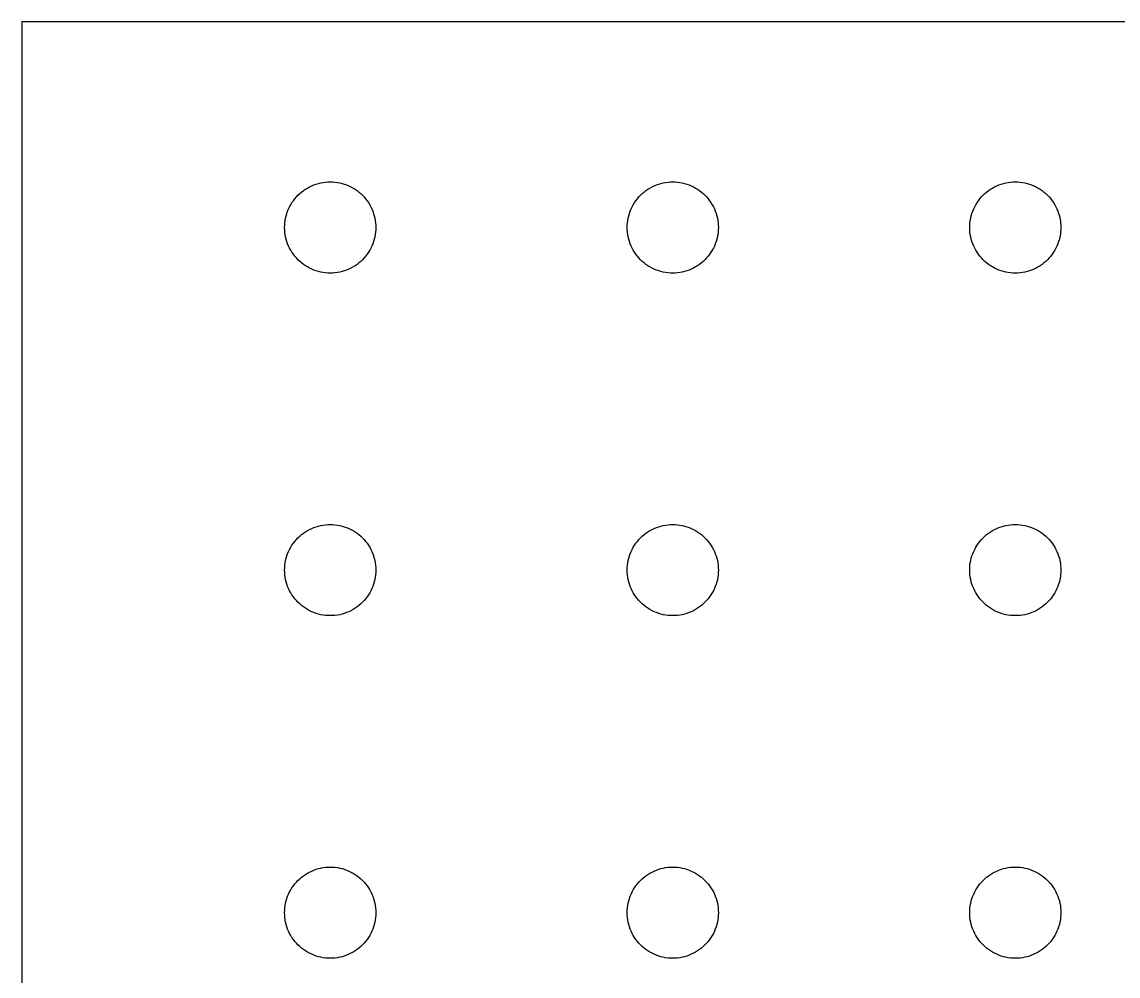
# Model space of a CAD drawing. Header units: metres. Extents: x 0 to 406, y 0 to 165.
# Drawn here: x 0 to 101.6, y 76.7 to 165.1 of the extents above; entities that cross this region are included whole.
import ezdxf

# ---------------------------------------------------------------- set-up
doc = ezdxf.new("R2010")
doc.units = ezdxf.units.M

msp = doc.modelspace()

# ---------------------------------------------------------------- linework, layer by layer
for p, q in [((406.4, 165.1), (0, 165.1)), ((0, 165.1), (0, 0)), ((25.9161, 149.333), (26.0916, 149.468)), ((26.0916, 149.468), (26.2739, 149.593)), ((26.2739, 149.593), (26.4625, 149.709)), ((26.4625, 149.709), (26.6569, 149.815)), ((26.6569, 149.815), (26.8565, 149.91)), ((26.8565, 149.91), (27.0609, 149.994)), ((27.0609, 149.994), (27.2694, 150.068)), ((27.2694, 150.068), (27.4815, 150.131)), ((27.4815, 150.131), (27.6966, 150.183)), ((27.6966, 150.183), (27.9141, 150.223)), ((27.9141, 150.223), (28.1334, 150.252)), ((28.1334, 150.252), (28.3539, 150.269)), ((28.3539, 150.269), (28.575, 150.275)), ((28.575, 150.275), (28.7961, 150.269)), ((28.7961, 150.269), (29.0166, 150.252)), ((29.0166, 150.252), (29.2359, 150.223)), ((29.2359, 150.223), (29.4534, 150.183)), ((29.4534, 150.183), (29.6685, 150.131)), ((29.6685, 150.131), (29.8806, 150.068)), ((29.8806, 150.068), (30.0891, 149.994)), ((30.0891, 149.994), (30.2935, 149.91)), ((30.2935, 149.91), (30.4931, 149.815)), ((30.4931, 149.815), (30.6875, 149.709)), ((30.6875, 149.709), (30.8761, 149.593)), ((30.8761, 149.593), (31.0584, 149.468)), ((31.0584, 149.468), (31.2339, 149.333)), ((57.6661, 149.333), (57.8416, 149.468)), ((57.8416, 149.468), (58.0239, 149.593)), ((58.0239, 149.593), (58.2125, 149.709)), ((58.2125, 149.709), (58.4069, 149.815)), ((58.4069, 149.815), (58.6065, 149.91)), ((58.6065, 149.91), (58.8109, 149.994)), ((58.8109, 149.994), (59.0194, 150.068)), ((59.0194, 150.068), (59.2315, 150.131)), ((59.2315, 150.131), (59.4466, 150.183)), ((59.4466, 150.183), (59.6641, 150.223)), ((59.6641, 150.223), (59.8834, 150.252)), ((59.8834, 150.252), (60.1039, 150.269)), ((60.1039, 150.269), (60.325, 150.275)), ((60.325, 150.275), (60.5461, 150.269)), ((60.5461, 150.269), (60.7666, 150.252)), ((60.7666, 150.252), (60.9859, 150.223)), ((60.9859, 150.223), (61.2034, 150.183)), ((61.2034, 150.183), (61.4185, 150.131)), ((61.4185, 150.131), (61.6306, 150.068)), ((61.6306, 150.068), (61.8391, 149.994)), ((61.8391, 149.994), (62.0435, 149.91)), ((62.0435, 149.91), (62.2431, 149.815)), ((62.2431, 149.815), (62.4375, 149.709)), ((62.4375, 149.709), (62.6261, 149.593)), ((62.6261, 149.593), (62.8084, 149.468)), ((62.8084, 149.468), (62.9839, 149.333)), ((89.4161, 149.333), (89.5916, 149.468)), ((89.5916, 149.468), (89.7739, 149.593)), ((89.7739, 149.593), (89.9625, 149.709)), ((89.9625, 149.709), (90.1569, 149.815)), ((90.1569, 149.815), (90.3565, 149.91)), ((90.3565, 149.91), (90.5609, 149.994)), ((90.5609, 149.994), (90.7694, 150.068)), ((90.7694, 150.068), (90.9815, 150.131)), ((90.9815, 150.131), (91.1966, 150.183)), ((91.1966, 150.183), (91.4141, 150.223)), ((91.4141, 150.223), (91.6334, 150.252)), ((91.6334, 150.252), (91.8539, 150.269)), ((91.8539, 150.269), (92.075, 150.275)), ((92.075, 150.275), (92.2961, 150.269)), ((92.2961, 150.269), (92.5166, 150.252)), ((92.5166, 150.252), (92.7359, 150.223)), ((92.7359, 150.223), (92.9534, 150.183)), ((92.9534, 150.183), (93.1685, 150.131)), ((93.1685, 150.131), (93.3806, 150.068)), ((93.3806, 150.068), (93.5891, 149.994)), ((93.5891, 149.994), (93.7935, 149.91)), ((93.7935, 149.91), (93.9931, 149.815)), ((93.9931, 149.815), (94.1875, 149.709)), ((94.1875, 149.709), (94.3761, 149.593)), ((94.3761, 149.593), (94.5584, 149.468)), ((94.5584, 149.468), (94.7339, 149.333)), ((24.916, 148.162), (25.0316, 148.351)), ((25.0316, 148.351), (25.1569, 148.533)), ((25.1569, 148.533), (25.2916, 148.709)), ((25.2916, 148.709), (25.4352, 148.877)), ((25.4352, 148.877), (25.5875, 149.038)), ((25.5875, 149.038), (25.7479, 149.19)), ((25.7479, 149.19), (25.9161, 149.333)), ((31.2339, 149.333), (31.4021, 149.19)), ((31.4021, 149.19), (31.5625, 149.038)), ((31.5625, 149.038), (31.7148, 148.877)), ((31.7148, 148.877), (31.8584, 148.709)), ((31.8584, 148.709), (31.9931, 148.533)), ((31.9931, 148.533), (32.1184, 148.351)), ((32.1184, 148.351), (32.234, 148.162)), ((56.666, 148.162), (56.7816, 148.351)), ((56.7816, 148.351), (56.9069, 148.533)), ((56.9069, 148.533), (57.0416, 148.709)), ((57.0416, 148.709), (57.1852, 148.877)), ((57.1852, 148.877), (57.3375, 149.038)), ((57.3375, 149.038), (57.4979, 149.19)), ((57.4979, 149.19), (57.6661, 149.333)), ((62.9839, 149.333), (63.1521, 149.19)), ((63.1521, 149.19), (63.3125, 149.038)), ((63.3125, 149.038), (63.4648, 148.877)), ((63.4648, 148.877), (63.6084, 148.709)), ((63.6084, 148.709), (63.7431, 148.533)), ((63.7431, 148.533), (63.8684, 148.351)), ((63.8684, 148.351), (63.984, 148.162)), ((88.416, 148.162), (88.5316, 148.351)), ((88.5316, 148.351), (88.6569, 148.533)), ((88.6569, 148.533), (88.7916, 148.709)), ((88.7916, 148.709), (88.9352, 148.877)), ((88.9352, 148.877), (89.0875, 149.038)), ((89.0875, 149.038), (89.2479, 149.19)), ((89.2479, 149.19), (89.4161, 149.333)), ((94.7339, 149.333), (94.9021, 149.19)), ((94.9021, 149.19), (95.0625, 149.038)), ((95.0625, 149.038), (95.2148, 148.877)), ((95.2148, 148.877), (95.3584, 148.709)), ((95.3584, 148.709), (95.4931, 148.533)), ((95.4931, 148.533), (95.6184, 148.351)), ((95.6184, 148.351), (95.734, 148.162)), ((24.494, 147.144), (24.5568, 147.356)), ((24.5568, 147.356), (24.6306, 147.564)), ((24.6306, 147.564), (24.7153, 147.768)), ((24.7153, 147.768), (24.8105, 147.968)), ((24.8105, 147.968), (24.916, 148.162)), ((32.234, 148.162), (32.3395, 147.968)), ((32.3395, 147.968), (32.4347, 147.768)), ((32.4347, 147.768), (32.5194, 147.564)), ((32.5194, 147.564), (32.5932, 147.356)), ((32.5932, 147.356), (32.656, 147.144)), ((56.244, 147.144), (56.3068, 147.356)), ((56.3068, 147.356), (56.3806, 147.564)), ((56.3806, 147.564), (56.4653, 147.768)), ((56.4653, 147.768), (56.5605, 147.968)), ((56.5605, 147.968), (56.666, 148.162)), ((63.984, 148.162), (64.0895, 147.968)), ((64.0895, 147.968), (64.1847, 147.768)), ((64.1847, 147.768), (64.2694, 147.564)), ((64.2694, 147.564), (64.3432, 147.356)), ((64.3432, 147.356), (64.406, 147.144)), ((87.994, 147.144), (88.0568, 147.356)), ((88.0568, 147.356), (88.1306, 147.564)), ((88.1306, 147.564), (88.2153, 147.768)), ((88.2153, 147.768), (88.3105, 147.968)), ((88.3105, 147.968), (88.416, 148.162)), ((95.734, 148.162), (95.8395, 147.968)), ((95.8395, 147.968), (95.9347, 147.768)), ((95.9347, 147.768), (96.0194, 147.564)), ((96.0194, 147.564), (96.0932, 147.356)), ((96.0932, 147.356), (96.156, 147.144)), ((24.3558, 146.271), (24.3731, 146.492)), ((24.3731, 146.492), (24.402, 146.711)), ((24.402, 146.711), (24.4423, 146.928)), ((24.4423, 146.928), (24.494, 147.144)), ((32.656, 147.144), (32.7077, 146.928)), ((32.7077, 146.928), (32.748, 146.711)), ((32.748, 146.711), (32.7769, 146.492)), ((32.7769, 146.492), (32.7942, 146.271)), ((56.1058, 146.271), (56.1231, 146.492)), ((56.1231, 146.492), (56.152, 146.711)), ((56.152, 146.711), (56.1923, 146.928)), ((56.1923, 146.928), (56.244, 147.144)), ((64.406, 147.144), (64.4577, 146.928)), ((64.4577, 146.928), (64.498, 146.711)), ((64.498, 146.711), (64.5269, 146.492)), ((64.5269, 146.492), (64.5442, 146.271)), ((87.8558, 146.271), (87.8731, 146.492)), ((87.8731, 146.492), (87.902, 146.711)), ((87.902, 146.711), (87.9423, 146.928)), ((87.9423, 146.928), (87.994, 147.144)), ((96.156, 147.144), (96.2077, 146.928)), ((96.2077, 146.928), (96.248, 146.711)), ((96.248, 146.711), (96.2769, 146.492)), ((96.2769, 146.492), (96.2942, 146.271)), ((24.35, 146.05), (24.3558, 146.271)), ((24.3558, 145.829), (24.35, 146.05)), ((24.3731, 145.608), (24.3558, 145.829)), ((24.402, 145.389), (24.3731, 145.608)), ((24.4423, 145.172), (24.402, 145.389)), ((32.748, 145.389), (32.7077, 145.172)), ((32.7769, 145.608), (32.748, 145.389)), ((32.7942, 145.829), (32.7769, 145.608)), ((32.7942, 146.271), (32.8, 146.05)), ((32.8, 146.05), (32.7942, 145.829)), ((56.1, 146.05), (56.1058, 146.271)), ((56.1058, 145.829), (56.1, 146.05)), ((56.1231, 145.608), (56.1058, 145.829)), ((56.152, 145.389), (56.1231, 145.608)), ((56.1923, 145.172), (56.152, 145.389)), ((64.498, 145.389), (64.4577, 145.172)), ((64.5269, 145.608), (64.498, 145.389)), ((64.5442, 145.829), (64.5269, 145.608)), ((64.5442, 146.271), (64.55, 146.05)), ((64.55, 146.05), (64.5442, 145.829)), ((87.85, 146.05), (87.8558, 146.271)), ((87.8558, 145.829), (87.85, 146.05)), ((87.8731, 145.608), (87.8558, 145.829)), ((87.902, 145.389), (87.8731, 145.608)), ((87.9423, 145.172), (87.902, 145.389)), ((96.248, 145.389), (96.2077, 145.172)), ((96.2769, 145.608), (96.248, 145.389)), ((96.2942, 145.829), (96.2769, 145.608)), ((96.2942, 146.271), (96.3, 146.05)), ((96.3, 146.05), (96.2942, 145.829)), ((24.494, 144.956), (24.4423, 145.172)), ((24.5568, 144.744), (24.494, 144.956)), ((24.6306, 144.536), (24.5568, 144.744)), ((24.7153, 144.332), (24.6306, 144.536)), ((24.8105, 144.132), (24.7153, 144.332)), ((32.4347, 144.332), (32.3395, 144.132)), ((32.5194, 144.536), (32.4347, 144.332)), ((32.5932, 144.744), (32.5194, 144.536)), ((32.656, 144.956), (32.5932, 144.744)), ((32.7077, 145.172), (32.656, 144.956)), ((56.244, 144.956), (56.1923, 145.172)), ((56.3068, 144.744), (56.244, 144.956)), ((56.3806, 144.536), (56.3068, 144.744)), ((56.4653, 144.332), (56.3806, 144.536)), ((56.5605, 144.132), (56.4653, 144.332)), ((64.1847, 144.332), (64.0895, 144.132)), ((64.2694, 144.536), (64.1847, 144.332)), ((64.3432, 144.744), (64.2694, 144.536)), ((64.406, 144.956), (64.3432, 144.744)), ((64.4577, 145.172), (64.406, 144.956)), ((87.994, 144.956), (87.9423, 145.172)), ((88.0568, 144.744), (87.994, 144.956)), ((88.1306, 144.536), (88.0568, 144.744)), ((88.2153, 144.332), (88.1306, 144.536)), ((88.3105, 144.132), (88.2153, 144.332)), ((95.9347, 144.332), (95.8395, 144.132)), ((96.0194, 144.536), (95.9347, 144.332)), ((96.0932, 144.744), (96.0194, 144.536)), ((96.156, 144.956), (96.0932, 144.744)), ((96.2077, 145.172), (96.156, 144.956)), ((24.916, 143.938), (24.8105, 144.132)), ((25.0316, 143.749), (24.916, 143.938)), ((25.1569, 143.567), (25.0316, 143.749)), ((25.2916, 143.391), (25.1569, 143.567)), ((25.4352, 143.223), (25.2916, 143.391)), ((31.8584, 143.391), (31.7148, 143.223)), ((31.9931, 143.567), (31.8584, 143.391)), ((32.1184, 143.749), (31.9931, 143.567)), ((32.234, 143.938), (32.1184, 143.749)), ((32.3395, 144.132), (32.234, 143.938)), ((56.666, 143.938), (56.5605, 144.132)), ((56.7816, 143.749), (56.666, 143.938)), ((56.9069, 143.567), (56.7816, 143.749)), ((57.0416, 143.391), (56.9069, 143.567)), ((57.1852, 143.223), (57.0416, 143.391)), ((63.6084, 143.391), (63.4648, 143.223)), ((63.7431, 143.567), (63.6084, 143.391)), ((63.8684, 143.749), (63.7431, 143.567)), ((63.984, 143.938), (63.8684, 143.749)), ((64.0895, 144.132), (63.984, 143.938)), ((88.416, 143.938), (88.3105, 144.132)), ((88.5316, 143.749), (88.416, 143.938)), ((88.6569, 143.567), (88.5316, 143.749)), ((88.7916, 143.391), (88.6569, 143.567)), ((88.9352, 143.223), (88.7916, 143.391)), ((95.3584, 143.391), (95.2148, 143.223)), ((95.4931, 143.567), (95.3584, 143.391)), ((95.6184, 143.749), (95.4931, 143.567)), ((95.734, 143.938), (95.6184, 143.749)), ((95.8395, 144.132), (95.734, 143.938)), ((25.5875, 143.062), (25.4352, 143.223)), ((25.7479, 142.91), (25.5875, 143.062)), ((25.9161, 142.767), (25.7479, 142.91)), ((26.0916, 142.632), (25.9161, 142.767)), ((26.2739, 142.507), (26.0916, 142.632)), ((26.4625, 142.391), (26.2739, 142.507)), ((26.6569, 142.285), (26.4625, 142.391)), ((26.8565, 142.19), (26.6569, 142.285)), ((30.4931, 142.285), (30.2935, 142.19)), ((30.6875, 142.391), (30.4931, 142.285)), ((30.8761, 142.507), (30.6875, 142.391)), ((31.0584, 142.632), (30.8761, 142.507)), ((31.2339, 142.767), (31.0584, 142.632)), ((31.4021, 142.91), (31.2339, 142.767)), ((31.5625, 143.062), (31.4021, 142.91)), ((31.7148, 143.223), (31.5625, 143.062)), ((57.3375, 143.062), (57.1852, 143.223)), ((57.4979, 142.91), (57.3375, 143.062)), ((57.6661, 142.767), (57.4979, 142.91)), ((57.8416, 142.632), (57.6661, 142.767)), ((58.0239, 142.507), (57.8416, 142.632)), ((58.2125, 142.391), (58.0239, 142.507)), ((58.4069, 142.285), (58.2125, 142.391)), ((58.6065, 142.19), (58.4069, 142.285)), ((62.2431, 142.285), (62.0435, 142.19)), ((62.4375, 142.391), (62.2431, 142.285)), ((62.6261, 142.507), (62.4375, 142.391)), ((62.8084, 142.632), (62.6261, 142.507)), ((62.9839, 142.767), (62.8084, 142.632)), ((63.1521, 142.91), (62.9839, 142.767)), ((63.3125, 143.062), (63.1521, 142.91)), ((63.4648, 143.223), (63.3125, 143.062)), ((89.0875, 143.062), (88.9352, 143.223)), ((89.2479, 142.91), (89.0875, 143.062)), ((89.4161, 142.767), (89.2479, 142.91)), ((89.5916, 142.632), (89.4161, 142.767)), ((89.7739, 142.507), (89.5916, 142.632)), ((89.9625, 142.391), (89.7739, 142.507)), ((90.1569, 142.285), (89.9625, 142.391)), ((90.3565, 142.19), (90.1569, 142.285)), ((93.9931, 142.285), (93.7935, 142.19)), ((94.1875, 142.391), (93.9931, 142.285)), ((94.3761, 142.507), (94.1875, 142.391)), ((94.5584, 142.632), (94.3761, 142.507)), ((94.7339, 142.767), (94.5584, 142.632)), ((94.9021, 142.91), (94.7339, 142.767)), ((95.0625, 143.062), (94.9021, 142.91)), ((95.2148, 143.223), (95.0625, 143.062)), ((27.0609, 142.106), (26.8565, 142.19)), ((27.2694, 142.032), (27.0609, 142.106)), ((27.4815, 141.969), (27.2694, 142.032)), ((27.6966, 141.917), (27.4815, 141.969)), ((27.9141, 141.877), (27.6966, 141.917)), ((28.1334, 141.848), (27.9141, 141.877)), ((28.3539, 141.831), (28.1334, 141.848)), ((28.575, 141.825), (28.3539, 141.831)), ((28.7961, 141.831), (28.575, 141.825)), ((29.0166, 141.848), (28.7961, 141.831)), ((29.2359, 141.877), (29.0166, 141.848)), ((29.4534, 141.917), (29.2359, 141.877)), ((29.6685, 141.969), (29.4534, 141.917)), ((29.8806, 142.032), (29.6685, 141.969)), ((30.0891, 142.106), (29.8806, 142.032)), ((30.2935, 142.19), (30.0891, 142.106)), ((58.8109, 142.106), (58.6065, 142.19)), ((59.0194, 142.032), (58.8109, 142.106)), ((59.2315, 141.969), (59.0194, 142.032)), ((59.4466, 141.917), (59.2315, 141.969)), ((59.6641, 141.877), (59.4466, 141.917)), ((59.8834, 141.848), (59.6641, 141.877)), ((60.1039, 141.831), (59.8834, 141.848)), ((60.325, 141.825), (60.1039, 141.831)), ((60.5461, 141.831), (60.325, 141.825)), ((60.7666, 141.848), (60.5461, 141.831)), ((60.9859, 141.877), (60.7666, 141.848)), ((61.2034, 141.917), (60.9859, 141.877)), ((61.4185, 141.969), (61.2034, 141.917)), ((61.6306, 142.032), (61.4185, 141.969)), ((61.8391, 142.106), (61.6306, 142.032)), ((62.0435, 142.19), (61.8391, 142.106)), ((90.5609, 142.106), (90.3565, 142.19)), ((90.7694, 142.032), (90.5609, 142.106)), ((90.9815, 141.969), (90.7694, 142.032)), ((91.1966, 141.917), (90.9815, 141.969)), ((91.4141, 141.877), (91.1966, 141.917)), ((91.6334, 141.848), (91.4141, 141.877)), ((91.8539, 141.831), (91.6334, 141.848)), ((92.075, 141.825), (91.8539, 141.831)), ((92.2961, 141.831), (92.075, 141.825)), ((92.5166, 141.848), (92.2961, 141.831)), ((92.7359, 141.877), (92.5166, 141.848)), ((92.9534, 141.917), (92.7359, 141.877)), ((93.1685, 141.969), (92.9534, 141.917)), ((93.3806, 142.032), (93.1685, 141.969)), ((93.5891, 142.106), (93.3806, 142.032)), ((93.7935, 142.19), (93.5891, 142.106)), ((26.2739, 117.843), (26.4625, 117.959)), ((26.4625, 117.959), (26.6569, 118.065)), ((26.6569, 118.065), (26.8565, 118.16)), ((26.8565, 118.16), (27.0609, 118.244)), ((27.0609, 118.244), (27.2694, 118.318)), ((27.2694, 118.318), (27.4815, 118.381)), ((27.4815, 118.381), (27.6966, 118.433)), ((27.6966, 118.433), (27.9141, 118.473)), ((27.9141, 118.473), (28.1334, 118.502)), ((28.1334, 118.502), (28.3539, 118.519)), ((28.3539, 118.519), (28.575, 118.525)), ((28.575, 118.525), (28.7961, 118.519)), ((28.7961, 118.519), (29.0166, 118.502)), ((29.0166, 118.502), (29.2359, 118.473)), ((29.2359, 118.473), (29.4534, 118.433)), ((29.4534, 118.433), (29.6685, 118.381)), ((29.6685, 118.381), (29.8806, 118.318)), ((29.8806, 118.318), (30.0891, 118.244)), ((30.0891, 118.244), (30.2935, 118.16)), ((30.2935, 118.16), (30.4931, 118.065)), ((30.4931, 118.065), (30.6875, 117.959)), ((30.6875, 117.959), (30.8761, 117.843)), ((58.0239, 117.843), (58.2125, 117.959)), ((58.2125, 117.959), (58.4069, 118.065)), ((58.4069, 118.065), (58.6065, 118.16)), ((58.6065, 118.16), (58.8109, 118.244)), ((58.8109, 118.244), (59.0194, 118.318)), ((59.0194, 118.318), (59.2315, 118.381)), ((59.2315, 118.381), (59.4466, 118.433)), ((59.4466, 118.433), (59.6641, 118.473)), ((59.6641, 118.473), (59.8834, 118.502)), ((59.8834, 118.502), (60.1039, 118.519)), ((60.1039, 118.519), (60.325, 118.525)), ((60.325, 118.525), (60.5461, 118.519)), ((60.5461, 118.519), (60.7666, 118.502)), ((60.7666, 118.502), (60.9859, 118.473)), ((60.9859, 118.473), (61.2034, 118.433)), ((61.2034, 118.433), (61.4185, 118.381)), ((61.4185, 118.381), (61.6306, 118.318)), ((61.6306, 118.318), (61.8391, 118.244)), ((61.8391, 118.244), (62.0435, 118.16)), ((62.0435, 118.16), (62.2431, 118.065)), ((62.2431, 118.065), (62.4375, 117.959)), ((62.4375, 117.959), (62.6261, 117.843)), ((89.7739, 117.843), (89.9625, 117.959)), ((89.9625, 117.959), (90.1569, 118.065)), ((90.1569, 118.065), (90.3565, 118.16)), ((90.3565, 118.16), (90.5609, 118.244)), ((90.5609, 118.244), (90.7694, 118.318)), ((90.7694, 118.318), (90.9815, 118.381)), ((90.9815, 118.381), (91.1966, 118.433)), ((91.1966, 118.433), (91.4141, 118.473)), ((91.4141, 118.473), (91.6334, 118.502)), ((91.6334, 118.502), (91.8539, 118.519)), ((91.8539, 118.519), (92.075, 118.525)), ((92.075, 118.525), (92.2961, 118.519)), ((92.2961, 118.519), (92.5166, 118.502)), ((92.5166, 118.502), (92.7359, 118.473)), ((92.7359, 118.473), (92.9534, 118.433)), ((92.9534, 118.433), (93.1685, 118.381)), ((93.1685, 118.381), (93.3806, 118.318)), ((93.3806, 118.318), (93.5891, 118.244)), ((93.5891, 118.244), (93.7935, 118.16)), ((93.7935, 118.16), (93.9931, 118.065)), ((93.9931, 118.065), (94.1875, 117.959)), ((94.1875, 117.959), (94.3761, 117.843)), ((25.1569, 116.783), (25.2916, 116.959)), ((25.2916, 116.959), (25.4352, 117.127)), ((25.4352, 117.127), (25.5875, 117.288)), ((25.5875, 117.288), (25.7479, 117.44)), ((25.7479, 117.44), (25.9161, 117.583)), ((25.9161, 117.583), (26.0916, 117.718)), ((26.0916, 117.718), (26.2739, 117.843)), ((30.8761, 117.843), (31.0584, 117.718)), ((31.0584, 117.718), (31.2339, 117.583)), ((31.2339, 117.583), (31.4021, 117.44)), ((31.4021, 117.44), (31.5625, 117.288)), ((31.5625, 117.288), (31.7148, 117.127)), ((31.7148, 117.127), (31.8584, 116.959)), ((31.8584, 116.959), (31.9931, 116.783)), ((56.9069, 116.783), (57.0416, 116.959)), ((57.0416, 116.959), (57.1852, 117.127)), ((57.1852, 117.127), (57.3375, 117.288)), ((57.3375, 117.288), (57.4979, 117.44)), ((57.4979, 117.44), (57.6661, 117.583)), ((57.6661, 117.583), (57.8416, 117.718)), ((57.8416, 117.718), (58.0239, 117.843)), ((62.6261, 117.843), (62.8084, 117.718)), ((62.8084, 117.718), (62.9839, 117.583)), ((62.9839, 117.583), (63.1521, 117.44)), ((63.1521, 117.44), (63.3125, 117.288)), ((63.3125, 117.288), (63.4648, 117.127)), ((63.4648, 117.127), (63.6084, 116.959)), ((63.6084, 116.959), (63.7431, 116.783)), ((88.6569, 116.783), (88.7916, 116.959)), ((88.7916, 116.959), (88.9352, 117.127)), ((88.9352, 117.127), (89.0875, 117.288)), ((89.0875, 117.288), (89.2479, 117.44)), ((89.2479, 117.44), (89.4161, 117.583)), ((89.4161, 117.583), (89.5916, 117.718)), ((89.5916, 117.718), (89.7739, 117.843)), ((94.3761, 117.843), (94.5584, 117.718)), ((94.5584, 117.718), (94.7339, 117.583)), ((94.7339, 117.583), (94.9021, 117.44)), ((94.9021, 117.44), (95.0625, 117.288)), ((95.0625, 117.288), (95.2148, 117.127)), ((95.2148, 117.127), (95.3584, 116.959)), ((95.3584, 116.959), (95.4931, 116.783)), ((24.6306, 115.814), (24.7153, 116.018)), ((24.7153, 116.018), (24.8105, 116.218)), ((24.8105, 116.218), (24.916, 116.412)), ((24.916, 116.412), (25.0316, 116.601)), ((25.0316, 116.601), (25.1569, 116.783)), ((31.9931, 116.783), (32.1184, 116.601)), ((32.1184, 116.601), (32.234, 116.412)), ((32.234, 116.412), (32.3395, 116.218)), ((32.3395, 116.218), (32.4347, 116.018)), ((32.4347, 116.018), (32.5194, 115.814)), ((56.3806, 115.814), (56.4653, 116.018)), ((56.4653, 116.018), (56.5605, 116.218)), ((56.5605, 116.218), (56.666, 116.412)), ((56.666, 116.412), (56.7816, 116.601)), ((56.7816, 116.601), (56.9069, 116.783)), ((63.7431, 116.783), (63.8684, 116.601)), ((63.8684, 116.601), (63.984, 116.412)), ((63.984, 116.412), (64.0895, 116.218)), ((64.0895, 116.218), (64.1847, 116.018)), ((64.1847, 116.018), (64.2694, 115.814)), ((88.1306, 115.814), (88.2153, 116.018)), ((88.2153, 116.018), (88.3105, 116.218)), ((88.3105, 116.218), (88.416, 116.412)), ((88.416, 116.412), (88.5316, 116.601)), ((88.5316, 116.601), (88.6569, 116.783)), ((95.4931, 116.783), (95.6184, 116.601)), ((95.6184, 116.601), (95.734, 116.412)), ((95.734, 116.412), (95.8395, 116.218)), ((95.8395, 116.218), (95.9347, 116.018)), ((95.9347, 116.018), (96.0194, 115.814)), ((24.3731, 114.742), (24.402, 114.961)), ((24.402, 114.961), (24.4423, 115.178)), ((24.4423, 115.178), (24.494, 115.394)), ((24.494, 115.394), (24.5568, 115.606)), ((24.5568, 115.606), (24.6306, 115.814)), ((32.5194, 115.814), (32.5932, 115.606)), ((32.5932, 115.606), (32.656, 115.394)), ((32.656, 115.394), (32.7077, 115.178)), ((32.7077, 115.178), (32.748, 114.961)), ((32.748, 114.961), (32.7769, 114.742)), ((56.1231, 114.742), (56.152, 114.961)), ((56.152, 114.961), (56.1923, 115.178)), ((56.1923, 115.178), (56.244, 115.394)), ((56.244, 115.394), (56.3068, 115.606)), ((56.3068, 115.606), (56.3806, 115.814)), ((64.2694, 115.814), (64.3432, 115.606)), ((64.3432, 115.606), (64.406, 115.394)), ((64.406, 115.394), (64.4577, 115.178)), ((64.4577, 115.178), (64.498, 114.961)), ((64.498, 114.961), (64.5269, 114.742)), ((87.8731, 114.742), (87.902, 114.961)), ((87.902, 114.961), (87.9423, 115.178)), ((87.9423, 115.178), (87.994, 115.394)), ((87.994, 115.394), (88.0568, 115.606)), ((88.0568, 115.606), (88.1306, 115.814)), ((96.0194, 115.814), (96.0932, 115.606)), ((96.0932, 115.606), (96.156, 115.394)), ((96.156, 115.394), (96.2077, 115.178)), ((96.2077, 115.178), (96.248, 114.961)), ((96.248, 114.961), (96.2769, 114.742)), ((24.35, 114.3), (24.3558, 114.521)), ((24.3558, 114.079), (24.35, 114.3)), ((24.3558, 114.521), (24.3731, 114.742)), ((24.3731, 113.858), (24.3558, 114.079)), ((24.402, 113.639), (24.3731, 113.858)), ((32.7769, 113.858), (32.748, 113.639)), ((32.7769, 114.742), (32.7942, 114.521)), ((32.7942, 114.079), (32.7769, 113.858)), ((32.7942, 114.521), (32.8, 114.3)), ((32.8, 114.3), (32.7942, 114.079)), ((56.1, 114.3), (56.1058, 114.521)), ((56.1058, 114.079), (56.1, 114.3)), ((56.1058, 114.521), (56.1231, 114.742)), ((56.1231, 113.858), (56.1058, 114.079)), ((56.152, 113.639), (56.1231, 113.858)), ((64.5269, 113.858), (64.498, 113.639)), ((64.5269, 114.742), (64.5442, 114.521)), ((64.5442, 114.079), (64.5269, 113.858)), ((64.5442, 114.521), (64.55, 114.3)), ((64.55, 114.3), (64.5442, 114.079)), ((87.85, 114.3), (87.8558, 114.521)), ((87.8558, 114.079), (87.85, 114.3)), ((87.8558, 114.521), (87.8731, 114.742)), ((87.8731, 113.858), (87.8558, 114.079)), ((87.902, 113.639), (87.8731, 113.858)), ((96.2769, 113.858), (96.248, 113.639)), ((96.2769, 114.742), (96.2942, 114.521)), ((96.2942, 114.079), (96.2769, 113.858)), ((96.2942, 114.521), (96.3, 114.3)), ((96.3, 114.3), (96.2942, 114.079)), ((24.4423, 113.422), (24.402, 113.639)), ((24.494, 113.206), (24.4423, 113.422)), ((24.5568, 112.994), (24.494, 113.206)), ((24.6306, 112.786), (24.5568, 112.994)), ((24.7153, 112.582), (24.6306, 112.786)), ((32.5194, 112.786), (32.4347, 112.582)), ((32.5932, 112.994), (32.5194, 112.786)), ((32.656, 113.206), (32.5932, 112.994)), ((32.7077, 113.422), (32.656, 113.206)), ((32.748, 113.639), (32.7077, 113.422)), ((56.1923, 113.422), (56.152, 113.639)), ((56.244, 113.206), (56.1923, 113.422)), ((56.3068, 112.994), (56.244, 113.206)), ((56.3806, 112.786), (56.3068, 112.994)), ((56.4653, 112.582), (56.3806, 112.786)), ((64.2694, 112.786), (64.1847, 112.582)), ((64.3432, 112.994), (64.2694, 112.786)), ((64.406, 113.206), (64.3432, 112.994)), ((64.4577, 113.422), (64.406, 113.206)), ((64.498, 113.639), (64.4577, 113.422)), ((87.9423, 113.422), (87.902, 113.639)), ((87.994, 113.206), (87.9423, 113.422)), ((88.0568, 112.994), (87.994, 113.206)), ((88.1306, 112.786), (88.0568, 112.994)), ((88.2153, 112.582), (88.1306, 112.786)), ((96.0194, 112.786), (95.9347, 112.582)), ((96.0932, 112.994), (96.0194, 112.786)), ((96.156, 113.206), (96.0932, 112.994)), ((96.2077, 113.422), (96.156, 113.206)), ((96.248, 113.639), (96.2077, 113.422)), ((24.8105, 112.382), (24.7153, 112.582)), ((24.916, 112.188), (24.8105, 112.382)), ((25.0316, 111.999), (24.916, 112.188)), ((25.1569, 111.817), (25.0316, 111.999)), ((25.2916, 111.641), (25.1569, 111.817)), ((31.9931, 111.817), (31.8584, 111.641)), ((32.1184, 111.999), (31.9931, 111.817)), ((32.234, 112.188), (32.1184, 111.999)), ((32.3395, 112.382), (32.234, 112.188)), ((32.4347, 112.582), (32.3395, 112.382)), ((56.5605, 112.382), (56.4653, 112.582)), ((56.666, 112.188), (56.5605, 112.382)), ((56.7816, 111.999), (56.666, 112.188)), ((56.9069, 111.817), (56.7816, 111.999)), ((57.0416, 111.641), (56.9069, 111.817)), ((63.7431, 111.817), (63.6084, 111.641)), ((63.8684, 111.999), (63.7431, 111.817)), ((63.984, 112.188), (63.8684, 111.999)), ((64.0895, 112.382), (63.984, 112.188)), ((64.1847, 112.582), (64.0895, 112.382)), ((88.3105, 112.382), (88.2153, 112.582)), ((88.416, 112.188), (88.3105, 112.382)), ((88.5316, 111.999), (88.416, 112.188)), ((88.6569, 111.817), (88.5316, 111.999)), ((88.7916, 111.641), (88.6569, 111.817)), ((95.4931, 111.817), (95.3584, 111.641)), ((95.6184, 111.999), (95.4931, 111.817)), ((95.734, 112.188), (95.6184, 111.999)), ((95.8395, 112.382), (95.734, 112.188)), ((95.9347, 112.582), (95.8395, 112.382)), ((25.4352, 111.473), (25.2916, 111.641)), ((25.5875, 111.312), (25.4352, 111.473)), ((25.7479, 111.16), (25.5875, 111.312)), ((25.9161, 111.017), (25.7479, 111.16)), ((26.0916, 110.882), (25.9161, 111.017)), ((26.2739, 110.757), (26.0916, 110.882)), ((26.4625, 110.641), (26.2739, 110.757)), ((30.8761, 110.757), (30.6875, 110.641)), ((31.0584, 110.882), (30.8761, 110.757)), ((31.2339, 111.017), (31.0584, 110.882)), ((31.4021, 111.16), (31.2339, 111.017)), ((31.5625, 111.312), (31.4021, 111.16)), ((31.7148, 111.473), (31.5625, 111.312)), ((31.8584, 111.641), (31.7148, 111.473)), ((57.1852, 111.473), (57.0416, 111.641)), ((57.3375, 111.312), (57.1852, 111.473)), ((57.4979, 111.16), (57.3375, 111.312)), ((57.6661, 111.017), (57.4979, 111.16)), ((57.8416, 110.882), (57.6661, 111.017)), ((58.0239, 110.757), (57.8416, 110.882)), ((58.2125, 110.641), (58.0239, 110.757)), ((62.6261, 110.757), (62.4375, 110.641)), ((62.8084, 110.882), (62.6261, 110.757)), ((62.9839, 111.017), (62.8084, 110.882)), ((63.1521, 111.16), (62.9839, 111.017)), ((63.3125, 111.312), (63.1521, 111.16)), ((63.4648, 111.473), (63.3125, 111.312)), ((63.6084, 111.641), (63.4648, 111.473)), ((88.9352, 111.473), (88.7916, 111.641)), ((89.0875, 111.312), (88.9352, 111.473)), ((89.2479, 111.16), (89.0875, 111.312)), ((89.4161, 111.017), (89.2479, 111.16)), ((89.5916, 110.882), (89.4161, 111.017)), ((89.7739, 110.757), (89.5916, 110.882)), ((89.9625, 110.641), (89.7739, 110.757)), ((94.3761, 110.757), (94.1875, 110.641)), ((94.5584, 110.882), (94.3761, 110.757)), ((94.7339, 111.017), (94.5584, 110.882)), ((94.9021, 111.16), (94.7339, 111.017)), ((95.0625, 111.312), (94.9021, 111.16)), ((95.2148, 111.473), (95.0625, 111.312)), ((95.3584, 111.641), (95.2148, 111.473)), ((26.6569, 110.535), (26.4625, 110.641)), ((26.8565, 110.44), (26.6569, 110.535)), ((27.0609, 110.356), (26.8565, 110.44)), ((27.2694, 110.282), (27.0609, 110.356)), ((27.4815, 110.219), (27.2694, 110.282)), ((27.6966, 110.167), (27.4815, 110.219)), ((27.9141, 110.127), (27.6966, 110.167)), ((28.1334, 110.098), (27.9141, 110.127)), ((28.3539, 110.081), (28.1334, 110.098)), ((28.575, 110.075), (28.3539, 110.081)), ((28.7961, 110.081), (28.575, 110.075)), ((29.0166, 110.098), (28.7961, 110.081)), ((29.2359, 110.127), (29.0166, 110.098)), ((29.4534, 110.167), (29.2359, 110.127)), ((29.6685, 110.219), (29.4534, 110.167)), ((29.8806, 110.282), (29.6685, 110.219)), ((30.0891, 110.356), (29.8806, 110.282)), ((30.2935, 110.44), (30.0891, 110.356)), ((30.4931, 110.535), (30.2935, 110.44)), ((30.6875, 110.641), (30.4931, 110.535)), ((58.4069, 110.535), (58.2125, 110.641)), ((58.6065, 110.44), (58.4069, 110.535)), ((58.8109, 110.356), (58.6065, 110.44)), ((59.0194, 110.282), (58.8109, 110.356)), ((59.2315, 110.219), (59.0194, 110.282)), ((59.4466, 110.167), (59.2315, 110.219)), ((59.6641, 110.127), (59.4466, 110.167)), ((59.8834, 110.098), (59.6641, 110.127)), ((60.1039, 110.081), (59.8834, 110.098)), ((60.325, 110.075), (60.1039, 110.081)), ((60.5461, 110.081), (60.325, 110.075)), ((60.7666, 110.098), (60.5461, 110.081)), ((60.9859, 110.127), (60.7666, 110.098)), ((61.2034, 110.167), (60.9859, 110.127)), ((61.4185, 110.219), (61.2034, 110.167)), ((61.6306, 110.282), (61.4185, 110.219)), ((61.8391, 110.356), (61.6306, 110.282)), ((62.0435, 110.44), (61.8391, 110.356)), ((62.2431, 110.535), (62.0435, 110.44)), ((62.4375, 110.641), (62.2431, 110.535)), ((90.1569, 110.535), (89.9625, 110.641)), ((90.3565, 110.44), (90.1569, 110.535)), ((90.5609, 110.356), (90.3565, 110.44)), ((90.7694, 110.282), (90.5609, 110.356)), ((90.9815, 110.219), (90.7694, 110.282)), ((91.1966, 110.167), (90.9815, 110.219)), ((91.4141, 110.127), (91.1966, 110.167)), ((91.6334, 110.098), (91.4141, 110.127)), ((91.8539, 110.081), (91.6334, 110.098)), ((92.075, 110.075), (91.8539, 110.081)), ((92.2961, 110.081), (92.075, 110.075)), ((92.5166, 110.098), (92.2961, 110.081)), ((92.7359, 110.127), (92.5166, 110.098)), ((92.9534, 110.167), (92.7359, 110.127)), ((93.1685, 110.219), (92.9534, 110.167)), ((93.3806, 110.282), (93.1685, 110.219)), ((93.5891, 110.356), (93.3806, 110.282)), ((93.7935, 110.44), (93.5891, 110.356)), ((93.9931, 110.535), (93.7935, 110.44)), ((94.1875, 110.641), (93.9931, 110.535)), ((26.6569, 86.3145), (26.8565, 86.4097)), ((26.8565, 86.4097), (27.0609, 86.4944)), ((27.0609, 86.4944), (27.2694, 86.5682)), ((27.2694, 86.5682), (27.4815, 86.631)), ((27.4815, 86.631), (27.6966, 86.6827)), ((27.6966, 86.6827), (27.9141, 86.723)), ((27.9141, 86.723), (28.1334, 86.7519)), ((28.1334, 86.7519), (28.3539, 86.7692)), ((28.3539, 86.7692), (28.575, 86.775)), ((28.575, 86.775), (28.7961, 86.7692)), ((28.7961, 86.7692), (29.0166, 86.7519)), ((29.0166, 86.7519), (29.2359, 86.723)), ((29.2359, 86.723), (29.4534, 86.6827)), ((29.4534, 86.6827), (29.6685, 86.631)), ((29.6685, 86.631), (29.8806, 86.5682)), ((29.8806, 86.5682), (30.0891, 86.4944)), ((30.0891, 86.4944), (30.2935, 86.4097)), ((30.2935, 86.4097), (30.4931, 86.3145)), ((58.4069, 86.3145), (58.6065, 86.4097)), ((58.6065, 86.4097), (58.8109, 86.4944)), ((58.8109, 86.4944), (59.0194, 86.5682)), ((59.0194, 86.5682), (59.2315, 86.631)), ((59.2315, 86.631), (59.4466, 86.6827)), ((59.4466, 86.6827), (59.6641, 86.723)), ((59.6641, 86.723), (59.8834, 86.7519)), ((59.8834, 86.7519), (60.1039, 86.7692)), ((60.1039, 86.7692), (60.325, 86.775)), ((60.325, 86.775), (60.5461, 86.7692)), ((60.5461, 86.7692), (60.7666, 86.7519)), ((60.7666, 86.7519), (60.9859, 86.723)), ((60.9859, 86.723), (61.2034, 86.6827)), ((61.2034, 86.6827), (61.4185, 86.631)), ((61.4185, 86.631), (61.6306, 86.5682)), ((61.6306, 86.5682), (61.8391, 86.4944)), ((61.8391, 86.4944), (62.0435, 86.4097)), ((62.0435, 86.4097), (62.2431, 86.3145)), ((90.1569, 86.3145), (90.3565, 86.4097)), ((90.3565, 86.4097), (90.5609, 86.4944)), ((90.5609, 86.4944), (90.7694, 86.5682)), ((90.7694, 86.5682), (90.9815, 86.631)), ((90.9815, 86.631), (91.1966, 86.6827)), ((91.1966, 86.6827), (91.4141, 86.723)), ((91.4141, 86.723), (91.6334, 86.7519)), ((91.6334, 86.7519), (91.8539, 86.7692)), ((91.8539, 86.7692), (92.075, 86.775)), ((92.075, 86.775), (92.2961, 86.7692)), ((92.2961, 86.7692), (92.5166, 86.7519)), ((92.5166, 86.7519), (92.7359, 86.723)), ((92.7359, 86.723), (92.9534, 86.6827)), ((92.9534, 86.6827), (93.1685, 86.631)), ((93.1685, 86.631), (93.3806, 86.5682)), ((93.3806, 86.5682), (93.5891, 86.4944)), ((93.5891, 86.4944), (93.7935, 86.4097)), ((93.7935, 86.4097), (93.9931, 86.3145)), ((25.2916, 85.2089), (25.4352, 85.3771)), ((25.4352, 85.3771), (25.5875, 85.5375)), ((25.5875, 85.5375), (25.7479, 85.6898)), ((25.7479, 85.6898), (25.9161, 85.8334)), ((25.9161, 85.8334), (26.0916, 85.9681)), ((26.0916, 85.9681), (26.2739, 86.0934)), ((26.2739, 86.0934), (26.4625, 86.209)), ((26.4625, 86.209), (26.6569, 86.3145)), ((30.4931, 86.3145), (30.6875, 86.209)), ((30.6875, 86.209), (30.8761, 86.0934)), ((30.8761, 86.0934), (31.0584, 85.9681)), ((31.0584, 85.9681), (31.2339, 85.8334)), ((31.2339, 85.8334), (31.4021, 85.6898)), ((31.4021, 85.6898), (31.5625, 85.5375)), ((31.5625, 85.5375), (31.7148, 85.3771)), ((31.7148, 85.3771), (31.8584, 85.2089)), ((57.0416, 85.2089), (57.1852, 85.3771)), ((57.1852, 85.3771), (57.3375, 85.5375)), ((57.3375, 85.5375), (57.4979, 85.6898)), ((57.4979, 85.6898), (57.6661, 85.8334)), ((57.6661, 85.8334), (57.8416, 85.9681)), ((57.8416, 85.9681), (58.0239, 86.0934)), ((58.0239, 86.0934), (58.2125, 86.209)), ((58.2125, 86.209), (58.4069, 86.3145)), ((62.2431, 86.3145), (62.4375, 86.209)), ((62.4375, 86.209), (62.6261, 86.0934)), ((62.6261, 86.0934), (62.8084, 85.9681)), ((62.8084, 85.9681), (62.9839, 85.8334)), ((62.9839, 85.8334), (63.1521, 85.6898)), ((63.1521, 85.6898), (63.3125, 85.5375)), ((63.3125, 85.5375), (63.4648, 85.3771)), ((63.4648, 85.3771), (63.6084, 85.2089)), ((88.7916, 85.2089), (88.9352, 85.3771)), ((88.9352, 85.3771), (89.0875, 85.5375)), ((89.0875, 85.5375), (89.2479, 85.6898)), ((89.2479, 85.6898), (89.4161, 85.8334)), ((89.4161, 85.8334), (89.5916, 85.9681)), ((89.5916, 85.9681), (89.7739, 86.0934)), ((89.7739, 86.0934), (89.9625, 86.209)), ((89.9625, 86.209), (90.1569, 86.3145)), ((93.9931, 86.3145), (94.1875, 86.209)), ((94.1875, 86.209), (94.3761, 86.0934)), ((94.3761, 86.0934), (94.5584, 85.9681)), ((94.5584, 85.9681), (94.7339, 85.8334)), ((94.7339, 85.8334), (94.9021, 85.6898)), ((94.9021, 85.6898), (95.0625, 85.5375)), ((95.0625, 85.5375), (95.2148, 85.3771)), ((95.2148, 85.3771), (95.3584, 85.2089)), ((24.7153, 84.2685), (24.8105, 84.4681)), ((24.8105, 84.4681), (24.916, 84.6625)), ((24.916, 84.6625), (25.0316, 84.8511)), ((25.0316, 84.8511), (25.1569, 85.0334)), ((25.1569, 85.0334), (25.2916, 85.2089)), ((31.8584, 85.2089), (31.9931, 85.0334)), ((31.9931, 85.0334), (32.1184, 84.8511)), ((32.1184, 84.8511), (32.234, 84.6625)), ((32.234, 84.6625), (32.3395, 84.4681)), ((32.3395, 84.4681), (32.4347, 84.2685)), ((56.4653, 84.2685), (56.5605, 84.4681)), ((56.5605, 84.4681), (56.666, 84.6625)), ((56.666, 84.6625), (56.7816, 84.8511)), ((56.7816, 84.8511), (56.9069, 85.0334)), ((56.9069, 85.0334), (57.0416, 85.2089)), ((63.6084, 85.2089), (63.7431, 85.0334)), ((63.7431, 85.0334), (63.8684, 84.8511)), ((63.8684, 84.8511), (63.984, 84.6625)), ((63.984, 84.6625), (64.0895, 84.4681)), ((64.0895, 84.4681), (64.1847, 84.2685)), ((88.2153, 84.2685), (88.3105, 84.4681)), ((88.3105, 84.4681), (88.416, 84.6625)), ((88.416, 84.6625), (88.5316, 84.8511)), ((88.5316, 84.8511), (88.6569, 85.0334)), ((88.6569, 85.0334), (88.7916, 85.2089)), ((95.3584, 85.2089), (95.4931, 85.0334)), ((95.4931, 85.0334), (95.6184, 84.8511)), ((95.6184, 84.8511), (95.734, 84.6625)), ((95.734, 84.6625), (95.8395, 84.4681)), ((95.8395, 84.4681), (95.9347, 84.2685)), ((24.402, 83.2109), (24.4423, 83.4284)), ((24.4423, 83.4284), (24.494, 83.6435)), ((24.494, 83.6435), (24.5568, 83.8556)), ((24.5568, 83.8556), (24.6306, 84.0641)), ((24.6306, 84.0641), (24.7153, 84.2685)), ((32.4347, 84.2685), (32.5194, 84.0641)), ((32.5194, 84.0641), (32.5932, 83.8556)), ((32.5932, 83.8556), (32.656, 83.6435)), ((32.656, 83.6435), (32.7077, 83.4284)), ((32.7077, 83.4284), (32.748, 83.2109)), ((56.152, 83.2109), (56.1923, 83.4284)), ((56.1923, 83.4284), (56.244, 83.6435)), ((56.244, 83.6435), (56.3068, 83.8556)), ((56.3068, 83.8556), (56.3806, 84.0641)), ((56.3806, 84.0641), (56.4653, 84.2685)), ((64.1847, 84.2685), (64.2694, 84.0641)), ((64.2694, 84.0641), (64.3432, 83.8556)), ((64.3432, 83.8556), (64.406, 83.6435)), ((64.406, 83.6435), (64.4577, 83.4284)), ((64.4577, 83.4284), (64.498, 83.2109)), ((87.902, 83.2109), (87.9423, 83.4284)), ((87.9423, 83.4284), (87.994, 83.6435)), ((87.994, 83.6435), (88.0568, 83.8556)), ((88.0568, 83.8556), (88.1306, 84.0641)), ((88.1306, 84.0641), (88.2153, 84.2685)), ((95.9347, 84.2685), (96.0194, 84.0641)), ((96.0194, 84.0641), (96.0932, 83.8556)), ((96.0932, 83.8556), (96.156, 83.6435)), ((96.156, 83.6435), (96.2077, 83.4284)), ((96.2077, 83.4284), (96.248, 83.2109)), ((24.35, 82.55), (24.3558, 82.7711)), ((24.3558, 82.3289), (24.35, 82.55)), ((24.3558, 82.7711), (24.3731, 82.9916)), ((24.3731, 82.1084), (24.3558, 82.3289)), ((24.3731, 82.9916), (24.402, 83.2109)), ((32.748, 83.2109), (32.7769, 82.9916)), ((32.7769, 82.9916), (32.7942, 82.7711)), ((32.7942, 82.3289), (32.7769, 82.1084)), ((32.7942, 82.7711), (32.8, 82.55)), ((32.8, 82.55), (32.7942, 82.3289)), ((56.1, 82.55), (56.1058, 82.7711)), ((56.1058, 82.3289), (56.1, 82.55)), ((56.1058, 82.7711), (56.1231, 82.9916)), ((56.1231, 82.1084), (56.1058, 82.3289)), ((56.1231, 82.9916), (56.152, 83.2109)), ((64.498, 83.2109), (64.5269, 82.9916)), ((64.5269, 82.9916), (64.5442, 82.7711)), ((64.5442, 82.3289), (64.5269, 82.1084)), ((64.5442, 82.7711), (64.55, 82.55)), ((64.55, 82.55), (64.5442, 82.3289)), ((87.85, 82.55), (87.8558, 82.7711)), ((87.8558, 82.3289), (87.85, 82.55)), ((87.8558, 82.7711), (87.8731, 82.9916)), ((87.8731, 82.1084), (87.8558, 82.3289)), ((87.8731, 82.9916), (87.902, 83.2109)), ((96.248, 83.2109), (96.2769, 82.9916)), ((96.2769, 82.9916), (96.2942, 82.7711)), ((96.2942, 82.3289), (96.2769, 82.1084)), ((96.2942, 82.7711), (96.3, 82.55)), ((96.3, 82.55), (96.2942, 82.3289)), ((24.402, 81.8891), (24.3731, 82.1084)), ((24.4423, 81.6716), (24.402, 81.8891)), ((24.494, 81.4565), (24.4423, 81.6716)), ((24.5568, 81.2444), (24.494, 81.4565)), ((32.656, 81.4565), (32.5932, 81.2444)), ((32.7077, 81.6716), (32.656, 81.4565)), ((32.748, 81.8891), (32.7077, 81.6716)), ((32.7769, 82.1084), (32.748, 81.8891)), ((56.152, 81.8891), (56.1231, 82.1084)), ((56.1923, 81.6716), (56.152, 81.8891)), ((56.244, 81.4565), (56.1923, 81.6716)), ((56.3068, 81.2444), (56.244, 81.4565)), ((64.406, 81.4565), (64.3432, 81.2444)), ((64.4577, 81.6716), (64.406, 81.4565)), ((64.498, 81.8891), (64.4577, 81.6716)), ((64.5269, 82.1084), (64.498, 81.8891)), ((87.902, 81.8891), (87.8731, 82.1084)), ((87.9423, 81.6716), (87.902, 81.8891)), ((87.994, 81.4565), (87.9423, 81.6716)), ((88.0568, 81.2444), (87.994, 81.4565)), ((96.156, 81.4565), (96.0932, 81.2444)), ((96.2077, 81.6716), (96.156, 81.4565)), ((96.248, 81.8891), (96.2077, 81.6716)), ((96.2769, 82.1084), (96.248, 81.8891)), ((24.6306, 81.0359), (24.5568, 81.2444)), ((24.7153, 80.8315), (24.6306, 81.0359)), ((24.8105, 80.6319), (24.7153, 80.8315)), ((24.916, 80.4375), (24.8105, 80.6319)), ((25.0316, 80.2489), (24.916, 80.4375)), ((32.234, 80.4375), (32.1184, 80.2489)), ((32.3395, 80.6319), (32.234, 80.4375)), ((32.4347, 80.8315), (32.3395, 80.6319)), ((32.5194, 81.0359), (32.4347, 80.8315)), ((32.5932, 81.2444), (32.5194, 81.0359)), ((56.3806, 81.0359), (56.3068, 81.2444)), ((56.4653, 80.8315), (56.3806, 81.0359)), ((56.5605, 80.6319), (56.4653, 80.8315)), ((56.666, 80.4375), (56.5605, 80.6319)), ((56.7816, 80.2489), (56.666, 80.4375)), ((63.984, 80.4375), (63.8684, 80.2489)), ((64.0895, 80.6319), (63.984, 80.4375)), ((64.1847, 80.8315), (64.0895, 80.6319)), ((64.2694, 81.0359), (64.1847, 80.8315)), ((64.3432, 81.2444), (64.2694, 81.0359)), ((88.1306, 81.0359), (88.0568, 81.2444)), ((88.2153, 80.8315), (88.1306, 81.0359)), ((88.3105, 80.6319), (88.2153, 80.8315)), ((88.416, 80.4375), (88.3105, 80.6319)), ((88.5316, 80.2489), (88.416, 80.4375)), ((95.734, 80.4375), (95.6184, 80.2489)), ((95.8395, 80.6319), (95.734, 80.4375)), ((95.9347, 80.8315), (95.8395, 80.6319)), ((96.0194, 81.0359), (95.9347, 80.8315)), ((96.0932, 81.2444), (96.0194, 81.0359)), ((25.1569, 80.0666), (25.0316, 80.2489)), ((25.2916, 79.8911), (25.1569, 80.0666)), ((25.4352, 79.7229), (25.2916, 79.8911)), ((25.5875, 79.5625), (25.4352, 79.7229)), ((25.7479, 79.4102), (25.5875, 79.5625)), ((25.9161, 79.2666), (25.7479, 79.4102)), ((26.0916, 79.1319), (25.9161, 79.2666)), ((31.2339, 79.2666), (31.0584, 79.1319)), ((31.4021, 79.4102), (31.2339, 79.2666)), ((31.5625, 79.5625), (31.4021, 79.4102)), ((31.7148, 79.7229), (31.5625, 79.5625)), ((31.8584, 79.8911), (31.7148, 79.7229)), ((31.9931, 80.0666), (31.8584, 79.8911)), ((32.1184, 80.2489), (31.9931, 80.0666)), ((56.9069, 80.0666), (56.7816, 80.2489)), ((57.0416, 79.8911), (56.9069, 80.0666)), ((57.1852, 79.7229), (57.0416, 79.8911)), ((57.3375, 79.5625), (57.1852, 79.7229)), ((57.4979, 79.4102), (57.3375, 79.5625)), ((57.6661, 79.2666), (57.4979, 79.4102)), ((57.8416, 79.1319), (57.6661, 79.2666)), ((62.9839, 79.2666), (62.8084, 79.1319)), ((63.1521, 79.4102), (62.9839, 79.2666)), ((63.3125, 79.5625), (63.1521, 79.4102)), ((63.4648, 79.7229), (63.3125, 79.5625)), ((63.6084, 79.8911), (63.4648, 79.7229)), ((63.7431, 80.0666), (63.6084, 79.8911)), ((63.8684, 80.2489), (63.7431, 80.0666)), ((88.6569, 80.0666), (88.5316, 80.2489)), ((88.7916, 79.8911), (88.6569, 80.0666)), ((88.9352, 79.7229), (88.7916, 79.8911)), ((89.0875, 79.5625), (88.9352, 79.7229)), ((89.2479, 79.4102), (89.0875, 79.5625)), ((89.4161, 79.2666), (89.2479, 79.4102)), ((89.5916, 79.1319), (89.4161, 79.2666)), ((94.7339, 79.2666), (94.5584, 79.1319)), ((94.9021, 79.4102), (94.7339, 79.2666)), ((95.0625, 79.5625), (94.9021, 79.4102)), ((95.2148, 79.7229), (95.0625, 79.5625)), ((95.3584, 79.8911), (95.2148, 79.7229)), ((95.4931, 80.0666), (95.3584, 79.8911)), ((95.6184, 80.2489), (95.4931, 80.0666)), ((26.2739, 79.0066), (26.0916, 79.1319)), ((26.4625, 78.891), (26.2739, 79.0066)), ((26.6569, 78.7855), (26.4625, 78.891)), ((26.8565, 78.6903), (26.6569, 78.7855)), ((27.0609, 78.6056), (26.8565, 78.6903)), ((27.2694, 78.5318), (27.0609, 78.6056)), ((27.4815, 78.469), (27.2694, 78.5318)), ((27.6966, 78.4173), (27.4815, 78.469)), ((27.9141, 78.377), (27.6966, 78.4173)), ((28.1334, 78.3481), (27.9141, 78.377)), ((28.3539, 78.3308), (28.1334, 78.3481)), ((28.575, 78.325), (28.3539, 78.3308)), ((28.7961, 78.3308), (28.575, 78.325)), ((29.0166, 78.3481), (28.7961, 78.3308)), ((29.2359, 78.377), (29.0166, 78.3481)), ((29.4534, 78.4173), (29.2359, 78.377)), ((29.6685, 78.469), (29.4534, 78.4173)), ((29.8806, 78.5318), (29.6685, 78.469)), ((30.0891, 78.6056), (29.8806, 78.5318)), ((30.2935, 78.6903), (30.0891, 78.6056)), ((30.4931, 78.7855), (30.2935, 78.6903)), ((30.6875, 78.891), (30.4931, 78.7855)), ((30.8761, 79.0066), (30.6875, 78.891)), ((31.0584, 79.1319), (30.8761, 79.0066)), ((58.0239, 79.0066), (57.8416, 79.1319)), ((58.2125, 78.891), (58.0239, 79.0066)), ((58.4069, 78.7855), (58.2125, 78.891)), ((58.6065, 78.6903), (58.4069, 78.7855)), ((58.8109, 78.6056), (58.6065, 78.6903)), ((59.0194, 78.5318), (58.8109, 78.6056)), ((59.2315, 78.469), (59.0194, 78.5318)), ((59.4466, 78.4173), (59.2315, 78.469)), ((59.6641, 78.377), (59.4466, 78.4173)), ((59.8834, 78.3481), (59.6641, 78.377)), ((60.1039, 78.3308), (59.8834, 78.3481)), ((60.325, 78.325), (60.1039, 78.3308)), ((60.5461, 78.3308), (60.325, 78.325)), ((60.7666, 78.3481), (60.5461, 78.3308)), ((60.9859, 78.377), (60.7666, 78.3481)), ((61.2034, 78.4173), (60.9859, 78.377)), ((61.4185, 78.469), (61.2034, 78.4173)), ((61.6306, 78.5318), (61.4185, 78.469)), ((61.8391, 78.6056), (61.6306, 78.5318)), ((62.0435, 78.6903), (61.8391, 78.6056)), ((62.2431, 78.7855), (62.0435, 78.6903)), ((62.4375, 78.891), (62.2431, 78.7855)), ((62.6261, 79.0066), (62.4375, 78.891)), ((62.8084, 79.1319), (62.6261, 79.0066)), ((89.7739, 79.0066), (89.5916, 79.1319)), ((89.9625, 78.891), (89.7739, 79.0066)), ((90.1569, 78.7855), (89.9625, 78.891)), ((90.3565, 78.6903), (90.1569, 78.7855)), ((90.5609, 78.6056), (90.3565, 78.6903)), ((90.7694, 78.5318), (90.5609, 78.6056)), ((90.9815, 78.469), (90.7694, 78.5318)), ((91.1966, 78.4173), (90.9815, 78.469)), ((91.4141, 78.377), (91.1966, 78.4173)), ((91.6334, 78.3481), (91.4141, 78.377)), ((91.8539, 78.3308), (91.6334, 78.3481)), ((92.075, 78.325), (91.8539, 78.3308)), ((92.2961, 78.3308), (92.075, 78.325)), ((92.5166, 78.3481), (92.2961, 78.3308)), ((92.7359, 78.377), (92.5166, 78.3481)), ((92.9534, 78.4173), (92.7359, 78.377)), ((93.1685, 78.469), (92.9534, 78.4173)), ((93.3806, 78.5318), (93.1685, 78.469)), ((93.5891, 78.6056), (93.3806, 78.5318)), ((93.7935, 78.6903), (93.5891, 78.6056)), ((93.9931, 78.7855), (93.7935, 78.6903)), ((94.1875, 78.891), (93.9931, 78.7855)), ((94.3761, 79.0066), (94.1875, 78.891)), ((94.5584, 79.1319), (94.3761, 79.0066))]:
    msp.add_line(p, q)

doc.saveas('drawing.dxf')
